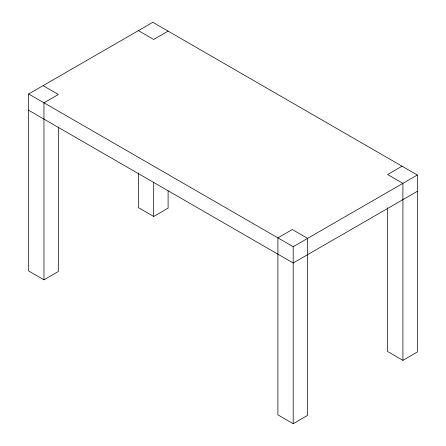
<?xml version="1.0" encoding="UTF-8"?>
<svg xmlns="http://www.w3.org/2000/svg" width="446" height="446" viewBox="0 0 446 446"><rect width="100%" height="100%" fill="white"/><g stroke="black" fill="none" stroke-linecap="round" stroke-linejoin="round"><path stroke-width="0.67" d="M58.376 127.104L58.376 271.486L43.959 279.809L28.667 270.978L28.667 93.972L152.811 22.3L417.333 175.022L417.333 352.028L402.911 360.351L387.624 351.52L387.624 207.836M168.103 31.131L153.686 39.454L138.394 30.623M138.394 172.925L138.394 207.63L153.686 216.461L168.103 208.137L168.103 190.782M402.041 166.191L387.624 174.514L402.911 183.345L402.911 360.351M28.667 93.972L293.189 246.694L417.333 175.022M417.333 191.317L293.189 262.989L28.667 110.273M293.189 423.7L307.606 415.377L307.606 238.37L292.314 229.539L277.897 237.863L277.897 414.869L293.189 423.7L293.189 246.694M43.089 85.649L58.376 94.48L43.959 102.803L43.959 279.809M153.686 182.447L153.686 216.461"/></g></svg>
